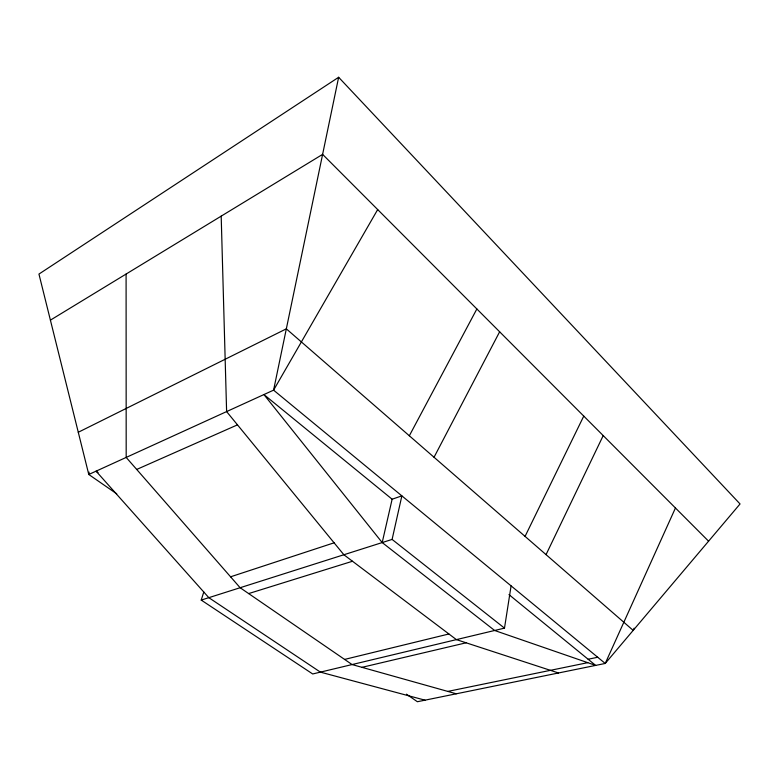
<?xml version="1.0" encoding="UTF-8"?>
<svg xmlns="http://www.w3.org/2000/svg" width="779" height="779" viewBox="0 0 779 779"><rect width="100%" height="100%" fill="white"/><g stroke="black" fill="none" stroke-linecap="round" stroke-linejoin="round"><path stroke-width="1.17" d="M89.069 472.123L88.777 474.489L116.743 493.837M203.786 592.001L201.225 600.083L312.7 673.971L504.49 628.127L511.092 585.886M338.641 77.277L273.585 390.152L88.777 474.489L38.95 274.072L338.641 77.277L740.05 503.964L605.225 663.455L417.378 701.723L406.472 694.177M201.225 600.083L392.1 539.419L401.867 495.863L392.129 499.222L382.197 542.564L494.626 630.484L595.662 665.402L508.95 594.601M634.135 628.176L633.181 630.386L286.331 328.845L78.28 432.267M675.451 507.996L605.225 663.455L273.585 390.152L377.688 209.561M546.05 554.629L603.209 435.588M525.065 536.39L583.763 416.103M434.039 457.254L499.641 331.796M409.335 435.773L476.865 308.971M50.401 320.15L322.613 154.369L708.578 541.191M136.705 469.445L237.478 424.857M230.574 576.811L334.094 542.807M248.657 593.579L352.498 561.25M344.6 659.424L448.899 633.979M361.982 667.33L466.134 642.802M588.126 659.248L597.697 657.252M447.818 691.411L587.746 662.666M425.003 700.165L320.403 672.131L208.821 597.668L96.07 471.168L98.057 472.551M456.29 693.797L352.079 664.555L240.117 587.717L126.188 457.419L126.091 274.052M558.494 672.978L456.387 639.617L343.87 554.745L226.611 411.585L221.187 216.134M392.1 539.419L504.49 628.127M392.129 499.222L263.925 394.563L382.197 542.564"/></g></svg>
